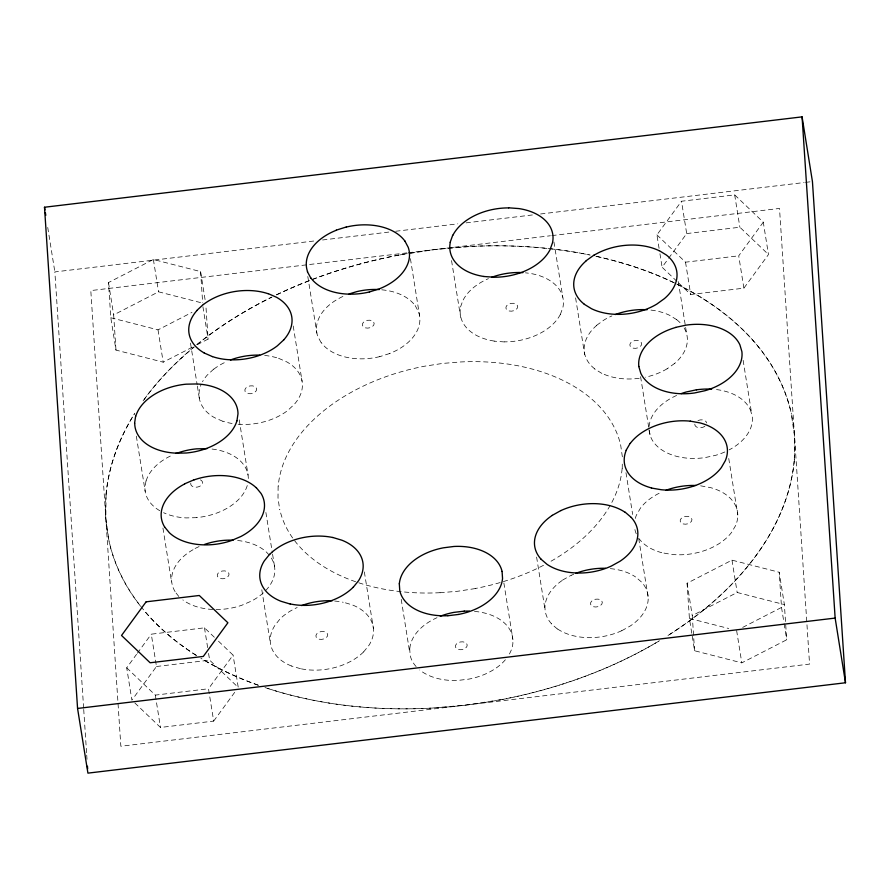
<?xml version="1.0" encoding="UTF-8"?>
<svg xmlns="http://www.w3.org/2000/svg" width="890" height="890" viewBox="0 0 890 890"><rect width="100%" height="100%" fill="white"/><g stroke="black" fill="none" stroke-linecap="round" stroke-linejoin="round"><path stroke-width="0.67" stroke-dasharray="4.45 3.34" d="M106.066 494.907L105.821 518.414L109.136 541.498M278.125 486.118L278.003 497.877L279.66 509.414M416.131 666.577A51.987 34.109 -9.1 0 1 410.168 655.385L409.678 648.41M474.492 611.397A51.987 34.109 -9.1 0 1 512.418 636.228L512.907 643.136A51.987 34.109 -9.1 0 1 508.468 655.563M622.232 468.552L622.288 463.334M794.292 459.774L794.536 436.267L791.221 413.183M145.982 480.911L144.925 488.009A51.987 34.109 -9.1 0 0 159.933 510.804M460.519 306.983L463.078 299.919M560.344 314.504L562.903 307.439A51.987 34.109 -9.1 0 0 529.25 273.274L525.456 272.829M735.719 525.356L731.714 532.231A51.987 34.109 -9.1 0 1 671.594 554.403L661.76 552.712M214.334 637.24L204.478 627.817L151.289 634.169L156.473 666.499L131.887 700.152L126.714 667.812L136.537 654.35M137.36 653.227L151.289 634.169M134.846 702.966L160.489 727.453L213.678 721.1L208.494 688.76L233.08 655.118L218.284 641M213.678 721.1L234.982 691.942M659.078 248.355L656.92 234.882L681.506 201.24L734.684 194.888L763.286 222.189L768.471 254.529L743.884 288.171L690.707 294.512L677.88 282.275M676.901 281.34L662.104 267.223L667.845 259.368M668.657 258.245L686.691 233.569L681.506 201.24M743.884 288.171L738.711 255.831L763.286 222.189M363.587 651.947L368.916 645.384A51.987 34.109 -9.1 0 0 352.284 604.9L343.162 602.163M213.734 369.083L207.148 375.191A51.987 34.109 -9.1 0 0 202.519 381.721M596.578 325.351L604.277 319.833A51.987 34.109 -9.1 0 1 611.897 315.939M674.798 363.309L667.1 368.827M562.647 580.035L571.302 575.207M192.318 347.211L163.204 362.185L115.978 350.093L110.805 317.752L108.48 282.564L153.38 259.48L200.595 271.584L205.123 299.874M115.978 350.093L113.664 314.904L158.554 291.82L201.841 302.911M110.805 317.752L158.019 329.856L191.995 312.379M197.18 344.719L208.093 339.101L205.868 305.27M691.775 633.246L689.405 618.417L687.08 583.239L731.981 560.144L779.195 572.248L784.379 604.588L786.704 639.777L741.804 662.861L694.589 650.757L691.997 634.592M694.589 650.757L692.264 615.58L737.165 592.484L784.379 604.588M742.694 627.406L781.52 607.436L779.195 572.248M621.71 630.754L630.365 625.926A51.987 34.109 -9.1 0 0 641.623 582.138L635.582 576.92M195.077 548.474L199.672 546.304M389.731 353.497L379.719 356.668M400.022 254.885L408.132 253.65M409.478 253.439L435.154 249.512L470.443 246.486M475.26 588.568L457.694 591.249L440.049 592.762M500.336 699.785L465.203 705.169L429.926 708.184A346.366 227.239 -9.1 0 1 264.764 687.469A347.167 227.762 -9.1 0 0 659.49 640.711M83.627 708.051L54.857 271.917L314.281 240.968M322.569 239.977L388.797 232.079M395.705 231.255L457.794 223.846M466.082 222.867L533.689 214.802M540.597 213.978L804.16 182.539M805.539 182.372L811.057 181.716M406.864 252.882L90.802 290.585L120.851 746.243L809.566 664.085L779.506 208.438L551.778 235.605M408.243 252.727L550.398 235.761M686.691 233.569L739.868 227.228L768.471 254.529M656.92 234.882L685.523 262.183L738.711 255.831M156.473 666.499L209.651 660.158L238.253 687.458L233.08 655.118M126.714 667.812L155.316 695.112L208.494 688.76M196.757 517.668L186.233 517.913A51.987 34.109 -9.1 0 1 163.593 512.707M504.419 341.938L494.161 341.159M700.641 485.818L710.431 487.598A51.987 34.109 -9.1 0 1 735.685 525.356M300.475 668.702L291.341 665.976M689.405 618.417L728.754 628.507M278.57 358.303L286.847 361.93A51.987 34.109 -9.1 0 1 294.234 404.416L287.681 410.524A51.987 34.109 -9.1 0 1 238.097 424.241M222.834 421.304L214.557 417.677A51.987 34.109 -9.1 0 1 200.917 385.059M601.863 373.411L594.62 368.938M676.756 319.71L669.514 315.249A51.987 34.109 -9.1 0 0 649.5 309.931M557.429 629.041L551.366 623.834M269.214 555.06L266.577 552.245A51.987 34.109 -9.1 0 0 236.74 540.419M178.845 596.5L174.918 591.605M415.174 305.582L418.578 311.934A51.987 34.109 -9.1 0 1 389.72 353.486M321.179 342.75L317.774 336.398A51.987 34.109 -9.1 0 1 344.297 295.814M750.303 409.522L752.239 416.264A51.987 34.109 -9.1 0 1 729.188 449.862M676.578 395.483A51.987 34.109 -9.1 0 0 649.199 431.172L651.102 437.913A51.987 34.109 -9.1 0 0 704.913 457.616L715.304 455.413A51.987 34.109 -9.1 0 0 724.838 451.964M734.684 194.888L739.868 227.228M743.117 360.294L751.538 412.838M781.52 607.436L783.89 622.255M784.112 623.601L786.704 639.777M728.743 458.484L737.81 515.076M685.523 262.183L690.707 294.512M731.981 560.144L737.165 592.484M736.62 630.52L741.804 662.861M678.302 281.618L685.422 326.085M685.634 327.431L686.713 334.162M659.946 253.739L662.104 267.223M687.08 583.239L692.264 615.58M640.589 376.659L649.01 429.214M649.222 430.56L649.878 434.598M638.709 538.394L648.209 597.68M625.97 472.69L632.656 514.453M575.596 297.894L584.663 354.487M553.947 242.013L562.803 297.26M536.603 557.073L544.802 608.282M503.874 583.017L512.94 639.61M451.553 260.57L460.62 317.163M410.424 258.656L419.49 315.249M401.223 599.382L409.634 651.936M364.355 571.936L373.422 628.529M307.795 276.49L316.862 333.082M293.222 326.018L302.077 381.265M265.887 512.473L272.362 552.901M272.574 554.248L274.732 567.72M239.221 419.846L248.076 475.093M261.805 589.781L270.226 642.335M202.92 306.761L208.093 339.101M190.493 343.095L197.18 384.869M197.391 386.216L199.338 398.342M153.38 259.48L158.554 291.82M158.019 329.856L163.204 362.185M204.478 627.817L207.715 648.031M208.571 653.427L209.651 660.158M162.937 528.059L171.57 581.96M136.348 436.189L145.192 491.436M108.48 282.564L113.664 314.904M155.316 695.112L160.489 727.453M47.737 227.451L54.857 271.917M622.355 456.804L620.697 445.256A173.294 113.686 -9.1 0 0 460.308 361.985L442.664 363.42L425.097 366.113A173.294 113.686 -9.1 0 0 278.225 486.118M200.595 271.584L202.653 302.7M83.716 709.441L86.641 753.741M86.73 755.132L87.009 759.281M596.801 256.498A347.167 227.762 -9.1 0 1 666.332 636.528M258.389 685.256A347.167 227.762 -9.1 0 1 200.906 658.266M196.423 655.485A347.167 227.762 -9.1 0 1 134.813 413.227M143.101 400.856A347.167 227.762 -9.1 0 1 271.962 297.071M276.656 294.79A347.167 227.762 -9.1 0 1 406.552 253.717M410.624 253.027A347.167 227.762 -9.1 0 1 590.215 255.085M258.167 685.189A346.366 227.239 -9.1 0 1 217.36 667.444A346.366 227.239 -9.1 0 1 201.941 658.856M196.267 655.363A346.366 227.239 -9.1 0 1 143.679 610.073M140.342 605.945A346.366 227.239 -9.1 0 1 109.025 541.52M105.966 495.051A346.366 227.239 -9.1 0 1 134.312 414.039M144.169 399.443A346.366 227.239 -9.1 0 1 193.998 347.189M794.403 459.763A346.366 227.239 -9.1 0 1 704.257 609.372A346.366 227.239 -9.1 0 1 667.077 636.072M683.019 287.37A346.366 227.239 -9.1 0 1 791.344 413.305M658.778 641.156A346.366 227.239 -9.1 0 1 500.358 699.863M470.443 246.419A346.366 227.239 -9.1 0 1 589.236 254.829M595.866 256.231A346.366 227.239 -9.1 0 1 683.008 287.236M197.124 344.486A346.366 227.239 -9.1 0 1 271.584 297.193M276.412 294.846A346.366 227.239 -9.1 0 1 400.011 254.818M704.88 426.232A5.963 3.916 -9.1 0 1 698.116 427.567A5.963 3.916 -9.1 0 1 694.845 423.863M697.96 420.558A5.963 3.916 -9.1 0 1 706.627 422.939M200.428 479.866A5.963 3.916 -9.1 0 1 201.752 484.761A5.963 3.916 -9.1 0 1 194.521 487.108A5.963 3.916 -9.1 0 1 190.838 482.97M621.787 630.687A51.987 34.109 -9.1 0 1 557.541 628.974M551.544 623.823A51.987 34.109 -9.1 0 1 562.814 580.046M571.38 575.274A51.987 34.109 -9.1 0 1 573.672 574.261M610.34 568.632A51.987 34.109 -9.1 0 1 635.616 576.987M661.771 552.69A51.987 34.109 -9.1 0 1 639.109 538.728M636.272 533.822A51.987 34.109 -9.1 0 1 634.459 526.346M635.293 518.425A51.987 34.109 -9.1 0 1 636.506 514.954L640.477 508.079A51.987 34.109 -9.1 0 1 661.559 492.137M716.506 389.575A51.987 34.109 -9.1 0 1 750.17 409.556M684.143 327.976A51.987 34.109 -9.1 0 1 674.776 363.298M667.166 368.749A51.987 34.109 -9.1 0 1 645.339 377.215M639.176 378.295A51.987 34.109 -9.1 0 1 601.963 373.333M594.798 368.916A51.987 34.109 -9.1 0 1 596.756 325.351M676.734 319.732A51.987 34.109 -9.1 0 1 682.152 325.061M560.344 314.426A51.987 34.109 -9.1 0 1 504.452 341.849M494.306 341.081A51.987 34.109 -9.1 0 1 460.686 306.916M463.212 299.93A51.987 34.109 -9.1 0 1 488.432 278.648M379.819 356.612A51.987 34.109 -9.1 0 1 321.312 342.706M381.777 289.806A51.987 34.109 -9.1 0 1 415.185 305.648M232.09 423.495A51.987 34.109 -9.1 0 1 222.923 421.226M213.834 369.139A51.987 34.109 -9.1 0 1 226.038 361.874M264.675 355.455A51.987 34.109 -9.1 0 1 278.648 358.358M212.054 449.05A51.987 34.109 -9.1 0 1 248.31 478.52M247.264 485.54A51.987 34.109 -9.1 0 1 196.768 517.568M146.127 480.911A51.987 34.109 -9.1 0 1 172.271 455.168M271.35 558.086A51.987 34.109 -9.1 0 1 251.203 601.195L241.802 605.256A51.987 34.109 -9.1 0 1 182.873 599.916M175.096 591.616A51.987 34.109 -9.1 0 1 195.244 548.507M363.565 651.936A51.987 34.109 -9.1 0 1 300.486 668.679M291.453 665.987A51.987 34.109 -9.1 0 1 274.843 625.503L280.05 618.917A51.987 34.109 -9.1 0 1 297.171 607.525M334.684 601.05A51.987 34.109 -9.1 0 1 343.195 602.274M505.364 659.768A51.987 34.109 -9.1 0 1 468.808 679.115L458.25 680.394A51.987 34.109 -9.1 0 1 419.735 669.981M409.812 648.465A51.987 34.109 -9.1 0 1 436.99 617.705M622.132 468.563A173.294 113.686 -9.1 0 1 548.14 562.836M543.523 565.306A173.294 113.686 -9.1 0 1 475.249 588.501M440.061 592.696A173.294 113.686 -9.1 0 1 279.76 509.403M593.519 606.746A5.963 3.916 -9.1 0 0 602.308 602.441A5.963 3.916 -9.1 0 0 593.341 599.949A5.963 3.916 -9.1 0 0 593.519 606.746M683.142 523.932A5.963 3.916 -9.1 0 0 691.964 519.66A5.963 3.916 -9.1 0 0 683.031 517.123A5.963 3.916 -9.1 0 0 683.142 523.932M633.135 348.146A5.963 3.916 -9.1 0 0 641.668 343.573A5.963 3.916 -9.1 0 0 632.467 341.393A5.963 3.916 -9.1 0 0 633.135 348.146M509.136 310.977A5.963 3.916 -9.1 0 0 517.702 306.46A5.963 3.916 -9.1 0 0 508.546 304.213A5.963 3.916 -9.1 0 0 509.136 310.977M365.412 327.865A5.963 3.916 -9.1 0 0 374.167 323.515A5.963 3.916 -9.1 0 0 365.156 321.068A5.963 3.916 -9.1 0 0 365.412 327.865M247.876 393.48A5.963 3.916 -9.1 0 0 256.665 389.164A5.963 3.916 -9.1 0 0 247.687 386.672A5.963 3.916 -9.1 0 0 247.876 393.48M220.553 578.6A5.963 3.916 -9.1 0 0 229.042 574.006A5.963 3.916 -9.1 0 0 219.819 571.858A5.963 3.916 -9.1 0 0 220.553 578.6M319.187 639.198A5.963 3.916 -9.1 0 0 327.72 634.637A5.963 3.916 -9.1 0 0 318.52 632.445A5.963 3.916 -9.1 0 0 319.187 639.198M458.561 649.511A5.963 3.916 -9.1 0 0 467.205 645.061A5.963 3.916 -9.1 0 0 458.105 642.736A5.963 3.916 -9.1 0 0 458.561 649.511"/><path stroke-width="1.33" d="M399.31 583.729L399.777 590.715A51.987 34.109 -9.1 0 0 447.893 615.702M134.568 423.329L135.625 416.231M236.929 420.937L237.986 413.839A51.987 34.109 -9.1 0 0 196.668 383.957L186.155 384.18A51.987 34.109 -9.1 0 0 135.758 416.231M450.162 242.303L452.71 235.238M626.115 450.273L630.12 443.398M269.692 554.236L264.363 560.8A51.987 34.109 -9.1 0 0 281.006 601.284L290.118 604.021M353.23 587.267L358.559 580.703A51.987 34.109 -9.1 0 0 341.916 540.219L332.804 537.482M196.79 310.51L203.376 304.402M283.899 339.746L277.324 345.843A51.987 34.109 -9.1 0 1 212.499 356.612M586.221 260.67L593.908 255.152M552.278 515.355L560.934 510.526M184.72 483.793L194.142 479.755M336.264 230.154L346.266 226.983M349.08 293.956L356.634 291.664A51.987 34.109 -9.1 0 1 379.318 289.561M369.361 291.987L379.374 288.827A51.987 34.109 -9.1 0 0 408.187 247.264L404.817 240.901M675.744 327.353L686.134 325.128A51.987 34.109 -9.1 0 1 739.913 344.853L741.882 351.595A51.987 34.109 -9.1 0 1 704.936 390.721L694.556 392.957A51.987 34.109 -9.1 0 1 640.778 373.233L638.809 366.491M696.492 389.798L686.101 392.023A51.987 34.109 -9.1 0 0 681.206 393.625M458.45 614.456L447.893 615.724M44.5 207.237L802.079 116.868L812.437 181.549L845.5 682.764L87.921 773.132L77.564 708.451L44.5 207.237L44.934 209.929M77.564 708.451L835.143 618.083L802.079 116.868M464.324 611.141L453.767 612.398A51.987 34.109 -9.1 0 0 440.272 616.236M207.036 448.616L196.512 448.86A51.987 34.109 -9.1 0 0 176.665 453.333M175.875 453.233L186.388 452.988A51.987 34.109 -9.1 0 0 236.907 420.87M508.646 207.804L518.903 208.583A51.987 34.109 -9.1 0 1 552.512 242.77L549.987 249.823A51.987 34.109 -9.1 0 1 494.061 277.235L483.804 276.49M519.004 272.485L522.897 272.64M690.284 421.137L700.074 422.917A51.987 34.109 -9.1 0 1 725.328 460.675L721.356 467.561A51.987 34.109 -9.1 0 1 661.237 489.723L651.402 488.032M268.213 293.622L276.49 297.26A51.987 34.109 -9.1 0 1 283.877 339.735M212.476 356.623L204.199 352.996M659.145 250.568L666.399 255.041A51.987 34.109 -9.1 0 1 664.418 298.617L656.742 304.146A51.987 34.109 -9.1 0 1 591.527 308.719L584.263 304.269M625.225 512.24L631.288 517.457M540.998 559.154L547.072 564.371A51.987 34.109 -9.1 0 0 611.341 566.062L620.007 561.256A51.987 34.109 -9.1 0 0 631.266 517.468M256.209 487.564L261.015 493.405A51.987 34.109 -9.1 0 1 240.845 536.514L231.433 540.575A51.987 34.109 -9.1 0 1 169.389 532.754L164.561 526.924M310.821 278.081L307.417 271.717M835.143 618.083L845.5 682.764M45.368 212.621L45.791 215.324M502.082 571.469L502.55 578.456A51.987 34.109 -9.1 0 1 458.45 614.445M87.465 766.212L87.643 768.971M575.964 573.271A51.987 34.109 -9.1 0 1 605.445 568.287M666.076 490.245A51.987 34.109 -9.1 0 1 695.591 485.484M696.392 389.842A51.987 34.109 -9.1 0 1 711.666 389.141M615.335 314.537A51.987 34.109 -9.1 0 1 647.075 309.742M491.703 277.291A51.987 34.109 -9.1 0 1 518.992 272.507M230.465 359.972A51.987 34.109 -9.1 0 1 259.702 355.121M204.511 544.446A51.987 34.109 -9.1 0 1 233.113 540.186M301.621 605.589A51.987 34.109 -9.1 0 1 332.17 600.794M464.213 611.174A51.987 34.109 -9.1 0 1 469.375 611.085M541.031 559.143A51.987 34.109 -9.1 0 1 552.301 515.366M560.867 510.593A51.987 34.109 -9.1 0 1 625.114 512.306M651.558 487.965A51.987 34.109 -9.1 0 1 626.293 450.218M630.242 443.42A51.987 34.109 -9.1 0 1 690.373 421.181M638.864 366.558A51.987 34.109 -9.1 0 1 675.766 327.442M584.363 304.291A51.987 34.109 -9.1 0 1 586.31 260.726M593.93 255.274A51.987 34.109 -9.1 0 1 659.123 250.691M483.915 276.478A51.987 34.109 -9.1 0 1 450.296 242.314M452.821 235.327A51.987 34.109 -9.1 0 1 508.713 207.904M369.461 291.942A51.987 34.109 -9.1 0 1 310.944 278.036M307.584 271.75A51.987 34.109 -9.1 0 1 336.409 230.21M346.31 227.072A51.987 34.109 -9.1 0 1 404.828 240.979M204.311 353.019A51.987 34.109 -9.1 0 1 196.901 310.554M203.41 304.525A51.987 34.109 -9.1 0 1 268.213 293.745M175.998 453.144A51.987 34.109 -9.1 0 1 134.724 423.251M164.639 526.98A51.987 34.109 -9.1 0 1 184.786 483.871M194.109 479.866A51.987 34.109 -9.1 0 1 256.142 487.676M353.263 587.189A51.987 34.109 -9.1 0 1 290.184 603.932M269.815 554.27A51.987 34.109 -9.1 0 1 332.882 537.527M399.343 583.796A51.987 34.109 -9.1 0 1 443.42 547.817L453.967 546.46A51.987 34.109 -9.1 0 1 502.06 571.469M146.116 601.829L121.529 635.471L150.132 662.772L203.309 656.431L227.896 622.777L199.293 595.488L146.116 601.829"/></g></svg>
